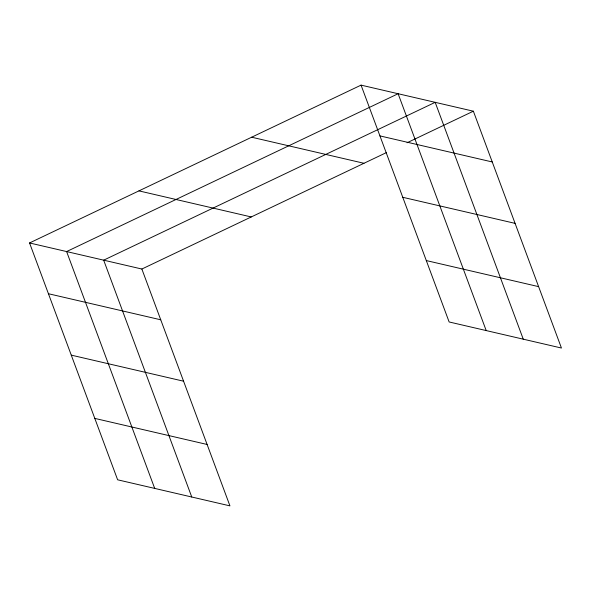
<?xml version="1.0" encoding="UTF-8"?>
<svg xmlns="http://www.w3.org/2000/svg" width="591" height="591" viewBox="0 0 591 591"><rect width="100%" height="100%" fill="white"/><g stroke="black" fill="none" stroke-linecap="round" stroke-linejoin="round"><path stroke-width="0.89" d="M29.55 242.96L141.862 269.031L229.943 505.874L117.631 479.803L29.55 242.96L361.057 85.126L473.369 111.197L561.45 348.04L449.138 321.969L361.057 85.126M141.862 269.031L386.351 152.626M407.066 142.763L473.369 111.197M379.939 135.893L492.251 161.964M251.663 137.215L363.975 163.286M402.774 197.298L515.086 223.368M138.944 190.878L251.256 216.949M426.303 260.565L538.615 286.635M48.432 293.727L160.745 319.797M71.267 355.132L183.579 381.202M94.796 418.398L207.109 444.469M523.264 339.175L435.183 102.332L103.676 260.166L191.757 497.009M486.201 330.576L398.12 93.733L66.613 251.567L154.694 488.402"/></g></svg>
